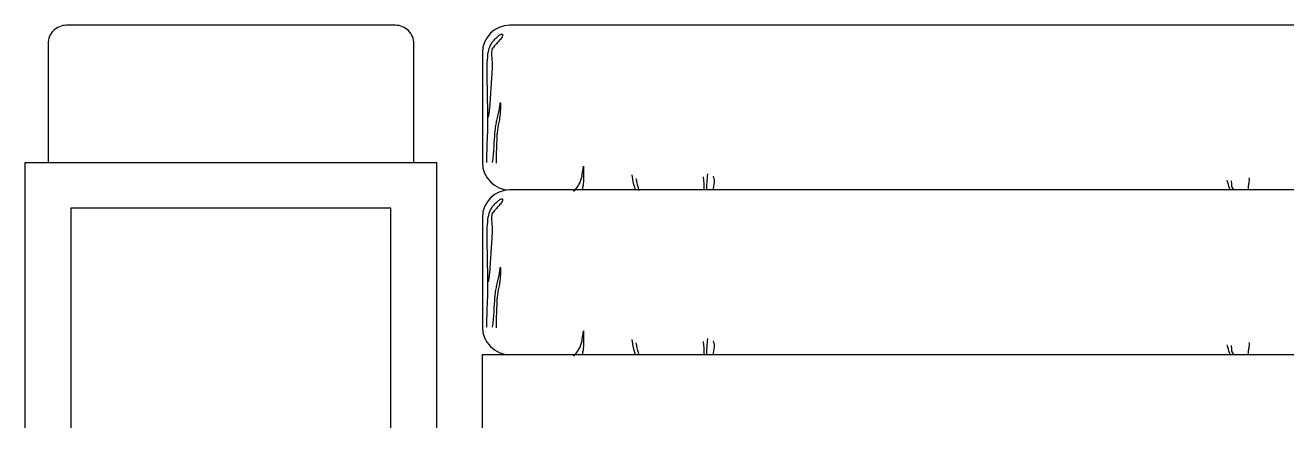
# Model space of a CAD drawing. Header units: inches. Extents: x 11.2 to 54.2, y 16.2 to 41.
# Drawn here: x 27.524 to 28.904, y 21.78 to 22.22 of the extents above; entities that cross this region are included whole.
import ezdxf

# ---------------------------------------------------------------- set-up
doc = ezdxf.new("R2010")
doc.units = ezdxf.units.IN
doc.header["$MEASUREMENT"] = 0
doc.layers.add('1', color=1, linetype='Continuous')

msp = doc.modelspace()

# ---------------------------------------------------------------- linework, layer by layer
at = {"layer": '1'}
for p, q in [((29.8282, 22.2204), (28.0536, 22.2204)), ((28.0236, 22.1904), (28.0236, 22.0704)), ((29.8282, 22.0404), (28.0536, 22.0404)), ((28.0236, 22.0104), (28.0236, 21.8904))]:
    msp.add_line(p, q, dxfattribs=at)
msp.add_lwpolyline([(27.9486, 22.0704), (27.9486, 22.2004, 0.414214), (27.9286, 22.2204), (27.5686, 22.2204, 0.414214), (27.5486, 22.2004), (27.5486, 22.0704)], format="xyb", dxfattribs=at)
for points in [[(28.0284, 22.0704), (28.0284, 22.0753), (28.0285, 22.0797), (28.0287, 22.0839), (28.0288, 22.0879), (28.029, 22.0918), (28.0292, 22.0956), (28.0293, 22.0995), (28.0295, 22.1036), (28.0295, 22.1078), (28.0296, 22.1122), (28.0296, 22.1166), (28.0295, 22.121), (28.0295, 22.1253), (28.0294, 22.1293), (28.0294, 22.1331), (28.0293, 22.1366), (28.0293, 22.1395), (28.0292, 22.1422), (28.0292, 22.1445), (28.0292, 22.1465), (28.0292, 22.1485), (28.0291, 22.1503), (28.0291, 22.1522), (28.0291, 22.1542), (28.029, 22.1563), (28.0289, 22.1585), (28.0289, 22.1609), (28.0288, 22.1634), (28.0288, 22.1659), (28.0288, 22.1686), (28.0288, 22.1714), (28.0288, 22.1741), (28.0289, 22.177), (28.029, 22.1798), (28.0292, 22.1826), (28.0294, 22.1853), (28.0297, 22.188), (28.0301, 22.1905), (28.0306, 22.1929), (28.0312, 22.195), (28.0319, 22.197), (28.0326, 22.1988), (28.0335, 22.2003), (28.0344, 22.2018), (28.0354, 22.203), (28.0364, 22.2042), (28.0374, 22.2052), (28.0384, 22.2062), (28.0394, 22.2071), (28.0403, 22.2079), (28.0412, 22.2087), (28.042, 22.2093), (28.0428, 22.2099), (28.0435, 22.2103), (28.0442, 22.2106), (28.0447, 22.2108), (28.0452, 22.2108), (28.0455, 22.2107), (28.0457, 22.2105), (28.0458, 22.2101), (28.0458, 22.2096), (28.0457, 22.2091), (28.0455, 22.2084), (28.0451, 22.2077), (28.0446, 22.2068), (28.044, 22.2059), (28.0433, 22.205), (28.0425, 22.2041), (28.0416, 22.2031), (28.0407, 22.2021), (28.0398, 22.2011), (28.0389, 22.2002), (28.038, 22.1992), (28.0372, 22.1983), (28.0364, 22.1974), (28.0357, 22.1965), (28.0351, 22.1956), (28.0345, 22.1945), (28.0341, 22.1935), (28.0338, 22.1923), (28.0336, 22.191), (28.0335, 22.1896), (28.0336, 22.1882), (28.0336, 22.1866), (28.0338, 22.1851), (28.0339, 22.1835), (28.0341, 22.1819), (28.0342, 22.1803), (28.0343, 22.1787), (28.0343, 22.1772), (28.0343, 22.1756), (28.0342, 22.1739), (28.0342, 22.1722), (28.0341, 22.1703), (28.0339, 22.1683), (28.0338, 22.1661), (28.0336, 22.1638), (28.0335, 22.1612), (28.0333, 22.1586), (28.0331, 22.1558), (28.0329, 22.153), (28.0328, 22.1502), (28.0326, 22.1473), (28.0324, 22.1445), (28.0322, 22.1417), (28.0321, 22.139), (28.0319, 22.1362), (28.0316, 22.1334), (28.0313, 22.1304), (28.031, 22.1272), (28.0305, 22.1238), (28.03, 22.1201)], [(28.0347, 22.0704), (28.0353, 22.0747), (28.0357, 22.079), (28.0361, 22.0833), (28.0364, 22.0876), (28.0366, 22.0917), (28.0368, 22.0956), (28.0371, 22.0992), (28.0373, 22.1023), (28.0375, 22.105), (28.0378, 22.1073), (28.038, 22.1093), (28.0383, 22.1109), (28.0386, 22.1124), (28.0389, 22.1138), (28.0392, 22.1151), (28.0396, 22.1164), (28.0399, 22.1179), (28.0403, 22.1194), (28.0406, 22.1209), (28.041, 22.1225), (28.0413, 22.1241), (28.0417, 22.1257), (28.0419, 22.1273), (28.0422, 22.1288), (28.0424, 22.1302), (28.0426, 22.1316), (28.0428, 22.1328), (28.0429, 22.1338), (28.043, 22.1346), (28.0431, 22.1352), (28.0432, 22.1356), (28.0433, 22.1356), (28.0433, 22.1354), (28.0433, 22.1349), (28.0434, 22.1341), (28.0434, 22.1331), (28.0434, 22.132), (28.0433, 22.1308), (28.0433, 22.1295), (28.0433, 22.1281), (28.0432, 22.1268), (28.0431, 22.1255), (28.043, 22.1242), (28.0429, 22.1228), (28.0428, 22.1215), (28.0426, 22.1201), (28.0424, 22.1187), (28.0422, 22.1172), (28.0419, 22.1157), (28.0417, 22.1142), (28.0414, 22.1126), (28.041, 22.1111), (28.0407, 22.1095), (28.0405, 22.108), (28.0402, 22.1065), (28.04, 22.105), (28.0398, 22.1036), (28.0397, 22.1022), (28.0396, 22.1009), (28.0395, 22.0996), (28.0394, 22.0982), (28.0394, 22.0968), (28.0393, 22.0953), (28.0393, 22.0937), (28.0392, 22.092), (28.0391, 22.0901), (28.039, 22.0879), (28.0389, 22.0854), (28.0388, 22.0824), (28.0387, 22.0788), (28.0387, 22.0746), (28.0387, 22.0697)], [(27.5236, 21.7804), (27.5236, 22.0704), (27.9736, 22.0704), (27.9736, 21.7804)], [(28.1233, 22.0389), (28.1258, 22.0413), (28.1277, 22.0438), (28.1293, 22.0462), (28.1305, 22.0487), (28.1314, 22.051), (28.132, 22.0533), (28.1326, 22.0555), (28.1329, 22.0576), (28.1333, 22.0595), (28.1335, 22.0612), (28.1337, 22.0626), (28.1339, 22.0639), (28.134, 22.0649), (28.1341, 22.0656), (28.1342, 22.0661), (28.1343, 22.0663), (28.1343, 22.0661), (28.1343, 22.0657), (28.1344, 22.065), (28.1344, 22.0641), (28.1344, 22.0631), (28.1344, 22.062), (28.1344, 22.0608), (28.1344, 22.0596), (28.1344, 22.0583), (28.1344, 22.0571), (28.1344, 22.0559), (28.1344, 22.0547), (28.1343, 22.0535), (28.1343, 22.0523), (28.1343, 22.0512), (28.1342, 22.05), (28.1341, 22.0488), (28.134, 22.0476), (28.1339, 22.0464), (28.1337, 22.0452), (28.1335, 22.0441), (28.1333, 22.0429), (28.1331, 22.0417), (28.1328, 22.0405)], [(28.1912, 22.0405), (28.1888, 22.0476), (28.1873, 22.0571)], [(28.1951, 22.0397), (28.1944, 22.0426), (28.1938, 22.0448), (28.1933, 22.0465), (28.193, 22.0479), (28.1927, 22.0491), (28.1925, 22.0503), (28.1923, 22.0515), (28.192, 22.0531)], [(28.2662, 22.0405), (28.2662, 22.0476), (28.2654, 22.0547)], [(28.2693, 22.0405), (28.2693, 22.0436), (28.2693, 22.0461), (28.2694, 22.0481), (28.2694, 22.0498), (28.2695, 22.0514), (28.2697, 22.0531), (28.2699, 22.0552), (28.2701, 22.0579)], [(28.2764, 22.0413), (28.2769, 22.0444), (28.2773, 22.0468), (28.2775, 22.0487), (28.2776, 22.0502), (28.2775, 22.0514), (28.2773, 22.0526), (28.2769, 22.0539), (28.2764, 22.0555)], [(28.8614, 22.041), (28.8615, 22.0423), (28.8616, 22.0436), (28.8617, 22.0448), (28.8619, 22.0459), (28.8621, 22.0471), (28.8623, 22.0482), (28.8625, 22.0494), (28.8626, 22.0507), (28.8626, 22.0521), (28.8625, 22.0536)], [(28.842, 22.0404), (28.8414, 22.0415), (28.8409, 22.0425), (28.8406, 22.0434), (28.8402, 22.0444), (28.8399, 22.0453), (28.8397, 22.0463), (28.8394, 22.0473), (28.8391, 22.0484), (28.8387, 22.0496), (28.8383, 22.051)], [(28.8457, 22.0404), (28.8436, 22.0441), (28.8436, 22.0468), (28.843, 22.0504)], [(28.0284, 21.8904), (28.0284, 21.8953), (28.0285, 21.8997), (28.0287, 21.9039), (28.0288, 21.9079), (28.029, 21.9118), (28.0292, 21.9156), (28.0293, 21.9195), (28.0295, 21.9236), (28.0295, 21.9278), (28.0296, 21.9322), (28.0296, 21.9366), (28.0295, 21.941), (28.0295, 21.9453), (28.0294, 21.9493), (28.0294, 21.9531), (28.0293, 21.9566), (28.0293, 21.9595), (28.0292, 21.9622), (28.0292, 21.9645), (28.0292, 21.9665), (28.0292, 21.9685), (28.0291, 21.9703), (28.0291, 21.9722), (28.0291, 21.9742), (28.029, 21.9763), (28.0289, 21.9785), (28.0289, 21.9809), (28.0288, 21.9834), (28.0288, 21.9859), (28.0288, 21.9886), (28.0288, 21.9914), (28.0288, 21.9941), (28.0289, 21.997), (28.029, 21.9998), (28.0292, 22.0026), (28.0294, 22.0053), (28.0297, 22.008), (28.0301, 22.0105), (28.0306, 22.0129), (28.0312, 22.015), (28.0319, 22.017), (28.0326, 22.0188), (28.0335, 22.0203), (28.0344, 22.0218), (28.0354, 22.023), (28.0364, 22.0242), (28.0374, 22.0252), (28.0384, 22.0262), (28.0394, 22.0271), (28.0403, 22.0279), (28.0412, 22.0287), (28.042, 22.0293), (28.0428, 22.0299), (28.0435, 22.0303), (28.0442, 22.0306), (28.0447, 22.0308), (28.0452, 22.0308), (28.0455, 22.0307), (28.0457, 22.0305), (28.0458, 22.0301), (28.0458, 22.0296), (28.0457, 22.0291), (28.0455, 22.0284), (28.0451, 22.0277), (28.0446, 22.0268), (28.044, 22.0259), (28.0433, 22.025), (28.0425, 22.0241), (28.0416, 22.0231), (28.0407, 22.0221), (28.0398, 22.0211), (28.0389, 22.0202), (28.038, 22.0192), (28.0372, 22.0183), (28.0364, 22.0174), (28.0357, 22.0165), (28.0351, 22.0156), (28.0345, 22.0145), (28.0341, 22.0135), (28.0338, 22.0123), (28.0336, 22.011), (28.0335, 22.0096), (28.0336, 22.0082), (28.0336, 22.0066), (28.0338, 22.0051), (28.0339, 22.0035), (28.0341, 22.0019), (28.0342, 22.0003), (28.0343, 21.9987), (28.0343, 21.9972), (28.0343, 21.9956), (28.0342, 21.9939), (28.0342, 21.9922), (28.0341, 21.9903), (28.0339, 21.9883), (28.0338, 21.9861), (28.0336, 21.9838), (28.0335, 21.9812), (28.0333, 21.9786), (28.0331, 21.9758), (28.0329, 21.973), (28.0328, 21.9702), (28.0326, 21.9673), (28.0324, 21.9645), (28.0322, 21.9617), (28.0321, 21.959), (28.0319, 21.9562), (28.0316, 21.9534), (28.0313, 21.9504), (28.031, 21.9472), (28.0305, 21.9438), (28.03, 21.9401)], [(27.9236, 21.7804), (27.9236, 22.0204), (27.5736, 22.0204), (27.5736, 21.7804)], [(28.0347, 21.8904), (28.0353, 21.8947), (28.0357, 21.899), (28.0361, 21.9033), (28.0364, 21.9076), (28.0366, 21.9117), (28.0368, 21.9156), (28.0371, 21.9192), (28.0373, 21.9223), (28.0375, 21.925), (28.0378, 21.9273), (28.038, 21.9293), (28.0383, 21.9309), (28.0386, 21.9324), (28.0389, 21.9338), (28.0392, 21.9351), (28.0396, 21.9364), (28.0399, 21.9379), (28.0403, 21.9394), (28.0406, 21.9409), (28.041, 21.9425), (28.0413, 21.9441), (28.0417, 21.9457), (28.0419, 21.9473), (28.0422, 21.9488), (28.0424, 21.9502), (28.0426, 21.9516), (28.0428, 21.9528), (28.0429, 21.9538), (28.043, 21.9546), (28.0431, 21.9552), (28.0432, 21.9556), (28.0433, 21.9556), (28.0433, 21.9554), (28.0433, 21.9549), (28.0434, 21.9541), (28.0434, 21.9531), (28.0434, 21.952), (28.0433, 21.9508), (28.0433, 21.9495), (28.0433, 21.9481), (28.0432, 21.9468), (28.0431, 21.9455), (28.043, 21.9442), (28.0429, 21.9428), (28.0428, 21.9415), (28.0426, 21.9401), (28.0424, 21.9387), (28.0422, 21.9372), (28.0419, 21.9357), (28.0417, 21.9342), (28.0414, 21.9326), (28.041, 21.9311), (28.0407, 21.9295), (28.0405, 21.928), (28.0402, 21.9265), (28.04, 21.925), (28.0398, 21.9236), (28.0397, 21.9222), (28.0396, 21.9209), (28.0395, 21.9196), (28.0394, 21.9182), (28.0394, 21.9168), (28.0393, 21.9153), (28.0393, 21.9137), (28.0392, 21.912), (28.0391, 21.9101), (28.039, 21.9079), (28.0389, 21.9054), (28.0388, 21.9024), (28.0387, 21.8988), (28.0387, 21.8946), (28.0387, 21.8897)], [(28.1233, 21.8589), (28.1258, 21.8613), (28.1277, 21.8638), (28.1293, 21.8662), (28.1305, 21.8687), (28.1314, 21.871), (28.132, 21.8733), (28.1326, 21.8755), (28.1329, 21.8776), (28.1333, 21.8795), (28.1335, 21.8812), (28.1337, 21.8826), (28.1339, 21.8839), (28.134, 21.8849), (28.1341, 21.8856), (28.1342, 21.8861), (28.1343, 21.8863), (28.1343, 21.8861), (28.1343, 21.8857), (28.1344, 21.885), (28.1344, 21.8841), (28.1344, 21.8831), (28.1344, 21.882), (28.1344, 21.8808), (28.1344, 21.8796), (28.1344, 21.8783), (28.1344, 21.8771), (28.1344, 21.8759), (28.1344, 21.8747), (28.1343, 21.8735), (28.1343, 21.8723), (28.1343, 21.8712), (28.1342, 21.87), (28.1341, 21.8688), (28.134, 21.8676), (28.1339, 21.8664), (28.1337, 21.8652), (28.1335, 21.8641), (28.1333, 21.8629), (28.1331, 21.8617), (28.1328, 21.8605)], [(28.1912, 21.8605), (28.1888, 21.8676), (28.1873, 21.8771)], [(28.1951, 21.8597), (28.1944, 21.8626), (28.1938, 21.8648), (28.1933, 21.8665), (28.193, 21.8679), (28.1927, 21.8691), (28.1925, 21.8703), (28.1923, 21.8715), (28.192, 21.8731)], [(28.2662, 21.8605), (28.2662, 21.8676), (28.2654, 21.8747)], [(28.2693, 21.8605), (28.2693, 21.8636), (28.2693, 21.8661), (28.2694, 21.8681), (28.2694, 21.8698), (28.2695, 21.8714), (28.2697, 21.8731), (28.2699, 21.8752), (28.2701, 21.8779)], [(28.2764, 21.8613), (28.2769, 21.8644), (28.2773, 21.8668), (28.2775, 21.8687), (28.2776, 21.8702), (28.2775, 21.8714), (28.2773, 21.8726), (28.2769, 21.8739), (28.2764, 21.8755)], [(28.8614, 21.861), (28.8615, 21.8623), (28.8616, 21.8636), (28.8617, 21.8648), (28.8619, 21.8659), (28.8621, 21.8671), (28.8623, 21.8682), (28.8625, 21.8694), (28.8626, 21.8707), (28.8626, 21.8721), (28.8625, 21.8736)], [(28.0236, 21.7804), (28.0236, 21.8604), (29.8282, 21.8604)], [(28.842, 21.8604), (28.8414, 21.8615), (28.8409, 21.8625), (28.8406, 21.8634), (28.8402, 21.8644), (28.8399, 21.8653), (28.8397, 21.8663), (28.8394, 21.8673), (28.8391, 21.8684), (28.8387, 21.8696), (28.8383, 21.871)], [(28.8457, 21.8604), (28.8436, 21.8641), (28.8436, 21.8668), (28.843, 21.8704)]]:
    msp.add_lwpolyline(points, dxfattribs=at)
for centre, start, end in [((28.0536, 22.1904), 90, 180), ((28.0536, 22.0704), 180, 270), ((28.0536, 22.0104), 90, 180), ((28.0536, 21.8904), 180, 270)]:
    msp.add_arc(centre, 0.03, start, end, dxfattribs=at)

doc.saveas('drawing.dxf')
